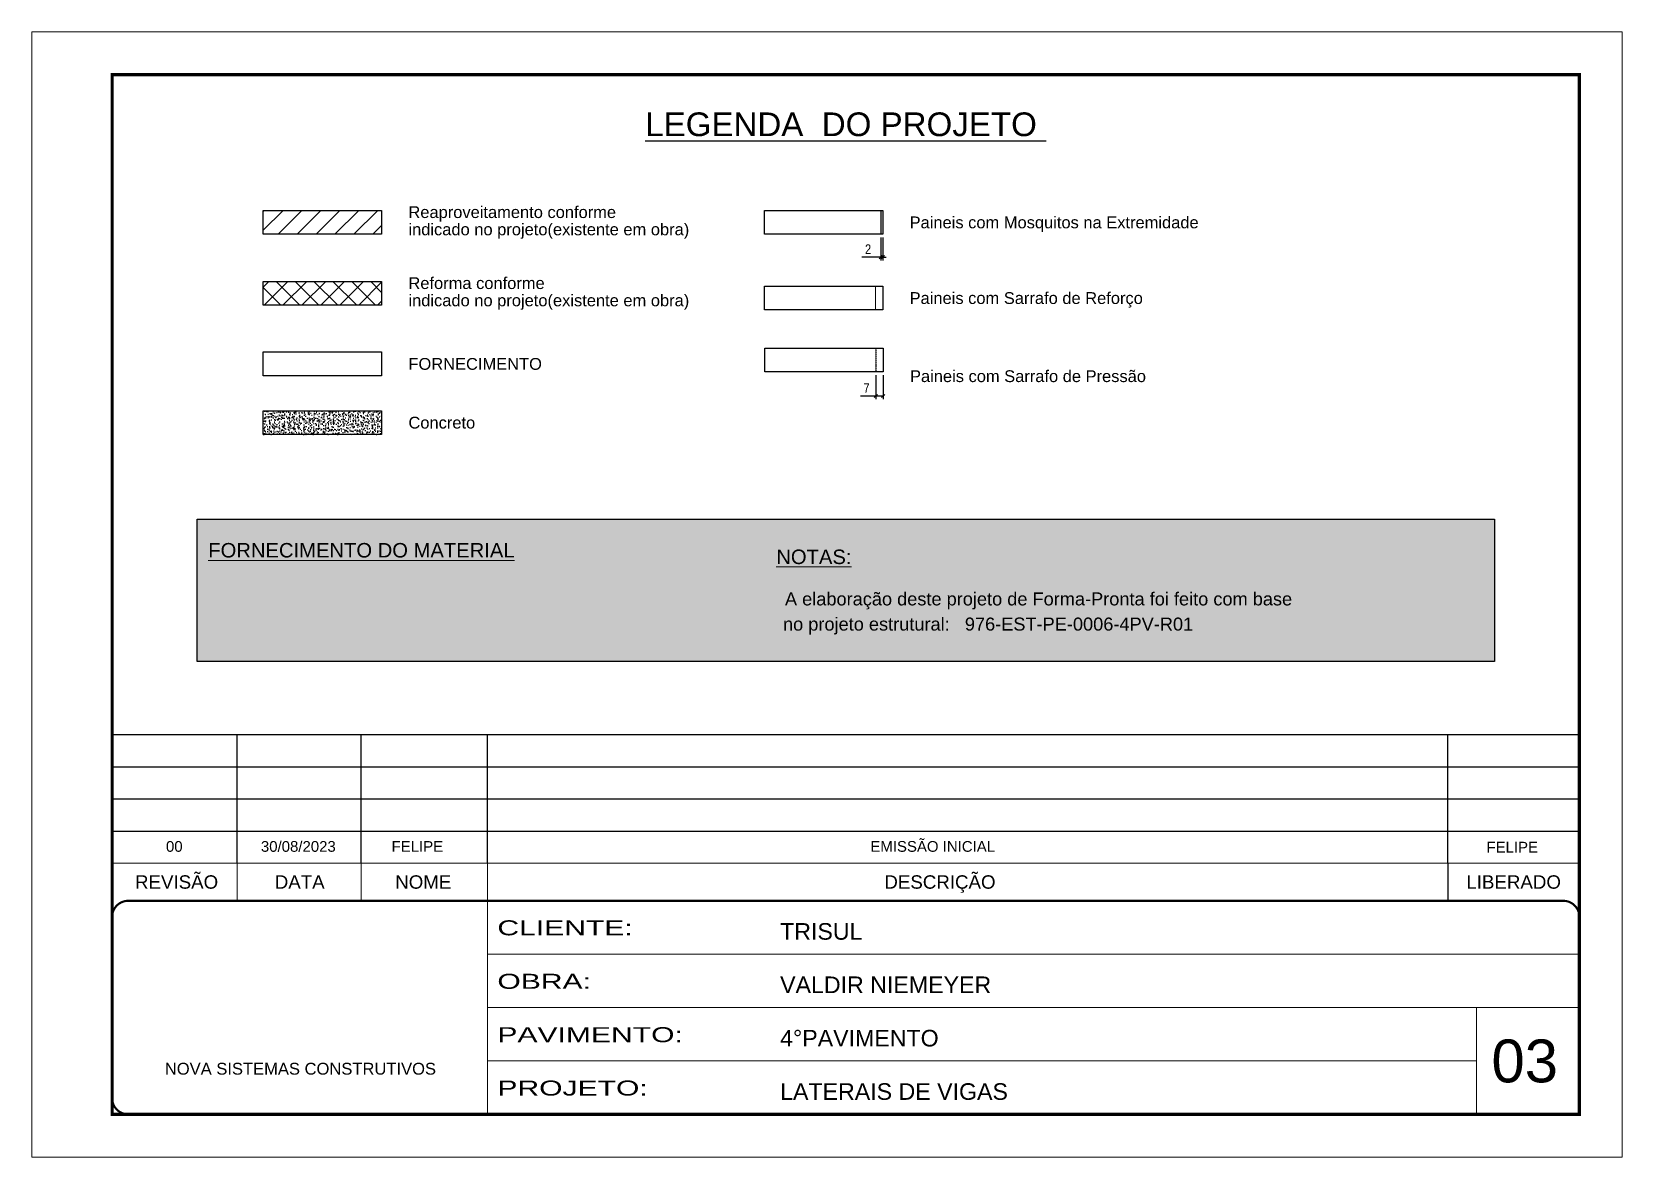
# Model space of a CAD drawing. Extents: x 3330 to 22105, y 1197 to 30204.
# Drawn here: x 16030 to 17515, y 28763 to 29813 of the extents above; entities that cross this region are included whole.
import ezdxf
from ezdxf.enums import TextEntityAlignment as Align

# ---------------------------------------------------------------- set-up
doc = ezdxf.new("R2010")
doc.units = 0
for name, pattern in [('CONTINUO', [0]), ('DASHED', [0.75, 0.5, -0.25]), ('HIDDEN', [0.375, 0.25, -0.125])]:
    doc.linetypes.add(name, pattern=pattern)
for name, color, linetype, lineweight in [('CARIMBO', 255, 'Continuous', 9), ('Folhas', 255, 'Continuous', 9), ('Hachura', 251, 'Continuous', 9), ('SARRAFO DE PRESSAO', 251, 'DASHED', 9)]:
    doc.layers.add(name, color=color, linetype=linetype, lineweight=lineweight)
for name, color, linetype in [('COTA', 241, 'Continuous'), ('cotas', 4, 'Continuous'), ('Painéis', 200, 'Continuous'), ('SARR_2.2x7', 40, 'Continuous')]:
    doc.layers.add(name, color=color, linetype=linetype)
doc.layers.add('Demarcação 2', color=7, linetype='Continuous', lineweight=9, true_color=0xe0e0e0)
doc.styles.add('ARIAL', font='arial.ttf')
doc.styles.add('COTA TECNICA-50', font='techl___.ttf', dxfattribs={"height": 9})
doc.styles.add('Tecnologia', font='')
doc.styles.get('Tecnologia').set_extended_font_data('Forgotten Futurist')
doc.dimstyles.new('COTA PAINEL-50', dxfattribs={"dimtxt": 9, "dimasz": 3, "dimexe": 3, "dimexo": 3, "dimgap": 3, "dimtad": 1, "dimdec": 1, "dimzin": 12, "dimdsep": 46, "dimtxsty": 'COTA TECNICA-50', "dimblk1": 'OBLIQUE', "dimblk2": 'OBLIQUE', "dimsah": 1, "dimcen": 0.9, "dimclrd": 4, "dimclre": 4, "dimclrt": 240, "dimadec": 1, "dimazin": 3, "dimtfac": 1, "dimtdec": 1, "dimtmove": 0, "dimatfit": 3, "dimfxl": 1, "dimtolj": 1, "dimtzin": 12, "dimarcsym": 0})

# ---------------------------------------------------------------- blocks, each defined once
blk = doc.blocks.new('_Oblique')
at = {"color": 0, "linetype": 'ByBlock', "lineweight": -2}
blk.add_line((-0.5, -0.5), (0.5, 0.5), dxfattribs=at)
blk = doc.blocks.new('*D1733')
at = {"layer": 'cotas', "color": 4, "lineweight": -2, "transparency": 16777216}
for p, q in [((16822.2, 29621.2), (16822.2, 29599.8)), ((16824.2, 29621.2), (16824.2, 29599.8)), ((16822.2, 29602.8), (16804.7, 29602.8)), ((16824.2, 29602.8), (16822.2, 29602.8)), ((16824.2, 29602.8), (16827.2, 29602.8))]:
    blk.add_line(p, q, dxfattribs=at)
at = {"layer": 'Defpoints', "color": 0, "transparency": 16777216}
for p in [(16822.2, 29624.2), (16824.2, 29624.2), (16822.2, 29602.8)]:
    blk.add_point(p, dxfattribs=at)
at = {"layer": 'cotas', "color": 4, "lineweight": -2, "transparency": 16777216, "xscale": 3, "yscale": 3, "zscale": 3}
blk.add_blockref('_Oblique', (16822.2, 29602.8), dxfattribs=at)
at = {"layer": 'cotas', "color": 4, "lineweight": -2, "transparency": 16777216, "xscale": 3, "yscale": 3, "zscale": 3, "rotation": 180}
blk.add_blockref('_Oblique', (16824.2, 29602.8), dxfattribs=at)
at = {"layer": 'cotas', "color": 240, "transparency": 16777216, "insert": (16810.4, 29610.3), "char_height": 9, "attachment_point": 5, "style": 'COTA TECNICA-50'}
blk.add_mtext('\\A1;2', dxfattribs=at)
blk = doc.blocks.new('*D1734')
at = {"layer": 'cotas', "color": 4, "lineweight": -2, "transparency": 16777216}
for p, q in [((16817.6, 29492.8), (16817.6, 29470.3)), ((16824.6, 29492.8), (16824.6, 29470.3)), ((16817.6, 29473.3), (16803.4, 29473.3)), ((16824.6, 29473.3), (16817.6, 29473.3))]:
    blk.add_line(p, q, dxfattribs=at)
at = {"layer": 'Defpoints', "color": 0, "transparency": 16777216}
for p in [(16817.6, 29495.8), (16824.6, 29495.8), (16817.6, 29473.3)]:
    blk.add_point(p, dxfattribs=at)
at = {"layer": 'cotas', "color": 4, "lineweight": -2, "transparency": 16777216, "xscale": 3, "yscale": 3, "zscale": 3, "rotation": 180}
blk.add_blockref('_Oblique', (16817.6, 29473.3), dxfattribs=at)
at = {"layer": 'cotas', "color": 4, "lineweight": -2, "transparency": 16777216, "xscale": 3, "yscale": 3, "zscale": 3}
blk.add_blockref('_Oblique', (16824.6, 29473.3), dxfattribs=at)
at = {"layer": 'cotas', "color": 240, "transparency": 16777216, "insert": (16809, 29480.8), "char_height": 9, "attachment_point": 5, "style": 'COTA TECNICA-50'}
blk.add_mtext('\\A1;7', dxfattribs=at)
blk = doc.blocks.new('9999999999')
at = {"color": 30, "linetype": 'CONTINUO'}
for p, q in [((98564.6, 34230.2), (98564.6, 34429.4)), ((98564.6, 34379.6), (99584, 34379.6)), ((98564.6, 34329.8), (99488, 34329.8)), ((99584, 34329.8), (99488, 34329.8)), ((99488, 34329.8), (99488, 34230.2)), ((98564.6, 34280), (99488, 34280))]:
    blk.add_line(p, q, dxfattribs=at)
at = {"color": 30, "linetype": 'CONTINUO', "const_width": 2}
blk.add_lwpolyline([(99584, 34230.2), (99584, 34414.4, 0.414214), (99569, 34429.4), (98229, 34429.4, 0.414214), (98214, 34414.4), (98214, 34245.2, 0.414214), (98229, 34230.2), (99584, 34230.2)], format="xyb", dxfattribs=at)
at = {"layer": 'Folhas'}
blk.add_lwpolyline([(98139, 34190.2), (99624, 34190.2), (99624, 35240.2), (98139, 35240.2)], close=True, dxfattribs=at)
at = {"layer": 'Folhas', "color": 30, "const_width": 3}
blk.add_lwpolyline([(98214, 34230.2), (99584, 34230.2), (99584, 35200.2), (98214, 35200.2)], close=True, dxfattribs=at)
at = {"color": 7, "linetype": 'Continuous', "ltscale": 5, "style": 'ARIAL'}
for s, height, p in [('TRISUL', 15.48, (98837.7, 34393.1)), ('VALDIR NIEMEYER', 15.483, (98837.7, 34343.3)), ('4°PAVIMENTO', 15.483, (98837.7, 34293.5)), ('NOVA SISTEMAS CONSTRUTIVOS', 11.059, (98263.2, 34267.2)), ('LATERAIS DE VIGAS', 15.483, (98837.7, 34243.7))]:
    blk.add_text(s, height=height, dxfattribs=at).set_placement(p)
at = {"layer": 'Folhas', "color": 7, "style": 'Tecnologia', "width": 1.5}
for s, p in [('CLIENTE:', (98573.7, 34397.2)), ('OBRA:', (98573.7, 34347.3)), ('PAVIMENTO:', (98573.7, 34297.5)), ('PROJETO:', (98573.7, 34247.7))]:
    blk.add_text(s, height=14, dxfattribs=at).set_placement(p)

msp = doc.modelspace()

# ---------------------------------------------------------------- hatches: boundary and pattern name
at = {"layer": 'COTA', "linetype": 'ByBlock'}
h = msp.add_hatch(dxfattribs=at)
h.set_pattern_fill('AR-CONC', color=256, scale=0.9, style=0)
h.set_pattern_definition([(50, (-82109.42, -5427.082), (6.45534164, -0.56476921), [0.675, -7.425]), (355, (-82109.42, -5427.082), (-1.248762, 6.7697292), [0.54, -5.94]), (100.4514445, (-82108.882, -5427.129), (5.20657962, 6.20495992), [0.57366173, -6.310279]), (46.1842, (-82109.42, -5425.282), (9.605172, -1.4896735), [1.0125, -11.1375]), (96.635635, (-82108.619, -5425.406), (8.4119575, 8.7670674), [0.8604931, -9.4654238]), (351.184164, (-82109.42, -5425.282), (8.4119575, 8.7670674), [0.81, -8.91]), (21, (-82108.52, -5425.732), (5.37216347, -3.62357002), [0.675, -7.425]), (326, (-82108.52, -5425.732), (2.189838, 6.5263504), [0.54, -5.94]), (71.451445, (-82108.072, -5426.034), (7.5620014, 2.90278038), [0.5736617, -6.310279]), (37.5, (-82109.4198, -5427.0821), (0.1094387, 2.996044684), [0, -5.868, 0, -6.03, 0, -5.9625]), (7.5, (-82109.4198, -5427.082), (2.36762584, 3.54970541), [0, -3.438, 0, -5.733, 0, -2.2725]), (327.5, (-82111.4268, -5427.0821), (4.804401926, -0.202993846), [0, -2.25, 0, -7.02, 0, -9.315]), (317.5, (-82112.327, -5427.082), (5.24867552, 0.90094484), [0, -2.925, 0, -4.662, 0, -6.615])])
h.paths.add_polyline_path([(16356.23, 29437.35), (16356.23, 29459.6), (16245.66, 29459.6), (16245.66, 29437.35)])
at = {"layer": 'Demarcação 2'}
h = msp.add_hatch(color=8, dxfattribs=at)
h.set_gradient(color1=(112, 112, 112), one_color=1, tint=1, name='SPHERICAL')
h.paths.add_polyline_path([(16183.99, 29358.53), (17395.25, 29358.53), (17395.25, 29225.52), (16183.99, 29225.52)])
at = {"layer": 'Hachura', "linetype": 'ByBlock'}
h = msp.add_hatch(dxfattribs=at)
h.set_pattern_fill('ANSI31', color=256, scale=100)
h.set_pattern_definition([(45, (-100904.47, -5427.082), (-8.8388348, 8.8388348), [])])
h.paths.add_polyline_path([(16356.23, 29646.44), (16245.66, 29646.44), (16245.66, 29624.19), (16356.23, 29624.19)])
h = msp.add_hatch(dxfattribs=at)
h.set_pattern_fill('ANSI37', color=256, scale=100)
h.set_pattern_definition([(45, (-100904.47, -5427.082), (-8.8388348, 8.8388348), []), (135, (-100904.47, -5427.082), (-8.8388348, -8.8388348), [])])
h.paths.add_polyline_path([(16356.23, 29580.21), (16245.66, 29580.21), (16245.66, 29557.96), (16356.23, 29557.96)])

# ---------------------------------------------------------------- linework, layer by layer
at = {"color": 30}
for p, q in [((16104.56, 29157.37), (17474.56, 29157.37)), ((16221.32, 29037.37), (16221.32, 29157.37)), ((16336.98, 29037.37), (16336.98, 29157.37)), ((16455.14, 29037.37), (16455.14, 29157.37)), ((17351.9, 29037.37), (17351.9, 29157.37)), ((16104.56, 29127.37), (17474.56, 29127.37)), ((16104.56, 29097.37), (17474.56, 29097.37)), ((16104.56, 29067.37), (17474.56, 29067.37))]:
    msp.add_line(p, q, dxfattribs=at)
msp.add_lwpolyline([(16183.99, 29358.53), (17395.25, 29358.53), (17395.25, 29225.52), (16183.99, 29225.52)], close=True, dxfattribs=at)
at = {"color": 30, "const_width": 1}
for points in [[(16104.56, 29037.37), (17474.56, 29037.37)], [(16221.32, 29037.37), (16221.32, 29002.37)], [(16336.98, 29037.37), (16336.98, 29002.37)], [(16455.14, 29037.37), (16455.14, 29002.37)], [(17351.9, 29037.37), (17351.9, 29002.37)]]:
    msp.add_lwpolyline(points, dxfattribs=at)
at = {"layer": 'COTA', "linetype": 'ByBlock'}
msp.add_lwpolyline([(16245.66, 29459.6), (16356.23, 29459.6), (16356.23, 29437.35), (16245.66, 29437.35)], close=True, dxfattribs=at)
at = {"layer": 'Painéis'}
msp.add_line((16822.2, 29646.44), (16822.2, 29624.19), dxfattribs=at)
for points in [[(16245.66, 29646.44), (16356.23, 29646.44), (16356.23, 29624.19), (16245.66, 29624.19)], [(16713.63, 29646.44), (16824.2, 29646.44), (16824.2, 29624.19), (16713.63, 29624.19)], [(16245.66, 29580.21), (16356.23, 29580.21), (16356.23, 29557.96), (16245.66, 29557.96)], [(16713.63, 29575.84), (16824.2, 29575.84), (16824.2, 29553.59), (16713.63, 29553.59)], [(16245.66, 29514.41), (16356.23, 29514.41), (16356.23, 29492.15), (16245.66, 29492.15)], [(16713.99, 29518.01), (16824.56, 29518.01), (16824.56, 29495.76), (16713.99, 29495.76)]]:
    msp.add_lwpolyline(points, close=True, dxfattribs=at)
at = {"layer": 'SARR_2.2x7', "linetype": 'HIDDEN'}
msp.add_line((16817.56, 29518.01), (16817.56, 29495.76), dxfattribs=at)
at = {"layer": 'SARRAFO DE PRESSAO'}
for p, q in [((16817.2, 29575.84), (16820.7, 29575.84)), ((16817.2, 29575.84), (16817.2, 29553.59)), ((16824.2, 29575.84), (16820.7, 29575.84)), ((16824.2, 29575.84), (16824.2, 29553.59)), ((16817.2, 29553.59), (16820.7, 29553.59)), ((16824.2, 29553.59), (16820.7, 29553.59))]:
    msp.add_line(p, q, dxfattribs=at)

# ---------------------------------------------------------------- block references
at = {"layer": 'SARRAFO DE PRESSAO', "color": 6, "linetype": 'ByBlock'}
msp.add_blockref('9999999999', (-82109.42, -5427.08), dxfattribs=at)

# ---------------------------------------------------------------- texts
at = {"color": 0, "linetype": 'Continuous', "ltscale": 5, "style": 'ARIAL'}
msp.add_text('%%ULEGENDA  DO PROJETO ', height=22.1184, dxfattribs=at).set_placement((16789.47, 29715.8), align=Align.CENTER)
at = {"style": 'ARIAL'}
for s, p in [('REVISÃO', (16164.74, 29019.87)), ('DATA', (16279.72, 29019.87)), ('NOME', (16395.08, 29019.87)), ('DESCRIÇÃO', (16877.53, 29019.87)), ('LIBERADO', (17413.2, 29019.87))]:
    msp.add_text(s, height=12.5, dxfattribs=at).set_placement(p, align=Align.MIDDLE_CENTER)
at = {"layer": 'CARIMBO', "style": 'ARIAL'}
for s, p in [('Reaproveitamento conforme ', (16381.23, 29644.9)), ('Paineis com Mosquitos na Extremidade', (16849.2, 29635.32)), ('indicado no projeto(existente em obra)', (16381.23, 29628.81)), ('Reforma conforme ', (16381.23, 29578.66)), ('indicado no projeto(existente em obra)', (16381.23, 29562.57)), ('Paineis com Sarrafo de Reforço', (16849.2, 29564.72)), ('FORNECIMENTO', (16381.23, 29503.28)), ('Paineis com Sarrafo de Pressão', (16849.56, 29491.83)), ('Concreto', (16381.23, 29448.48))]:
    msp.add_text(s, height=11, dxfattribs=at).set_placement(p, align=Align.MIDDLE_LEFT)
at = {"layer": 'CARIMBO', "color": 5, "style": 'ARIAL'}
for s, height, p in [('%%UFORNECIMENTO DO MATERIAL', 13.5, (16194.33, 29322.66)), ('%%UNOTAS:', 13.5, (16724.73, 29316.54)), ('  A elaboração deste projeto de Forma-Pronta foi feito com base', 12.15, (16723.37, 29277.93)), ('  no projeto estrutural:', 12.15, (16721.55, 29254.45))]:
    msp.add_text(s, height=height, dxfattribs=at).set_placement(p)
at = {"layer": 'CARIMBO', "color": 1, "style": 'ARIAL'}
msp.add_text('976-EST-PE-0006-4PV-R01', height=12.15, dxfattribs=at).set_placement((16900.78, 29254.45))
at = {"layer": 'CARIMBO', "style": 'ARIAL'}
for s, p in [('00', (16154.83, 29048.05)), ('30/08/2023', (16243.47, 29048.05)), ('FELIPE', (16365.51, 29048.05)), ('EMISSÃO INICIAL', (16812.56, 29048.05))]:
    msp.add_text(s, height=10, dxfattribs=at).set_placement(p)
at = {"layer": 'CARIMBO', "color": 7, "style": 'ARIAL'}
msp.add_text('03', height=40, dxfattribs=at).set_placement((17392.47, 28832.92))
at = {"layer": 'CARIMBO', "style": 'ARIAL'}
msp.add_attdef('FELIPE', text='', height=10, dxfattribs=at).set_placement((17411.91, 29052.37), align=Align.MIDDLE_CENTER)

# ---------------------------------------------------------------- dimensions: what is measured, and where the dimension line sits
at = {"layer": 'cotas'}
for base, p1, p2, picture, middle in [((16822.2, 29602.77), (16824.2, 29624.19), (16822.2, 29624.19), '*D1733', (16810.45, 29610.27)), ((16817.56, 29473.28), (16824.56, 29495.76), (16817.56, 29495.76), '*D1734', (16808.98, 29480.85))]:
    dim = msp.add_linear_dim(base=base, p1=p1, p2=p2, dimstyle='COTA PAINEL-50', dxfattribs=at)
    dim.commit()
    dim.dimension.update_dxf_attribs({"geometry": picture, "text_midpoint": middle})

doc.saveas('drawing.dxf')
